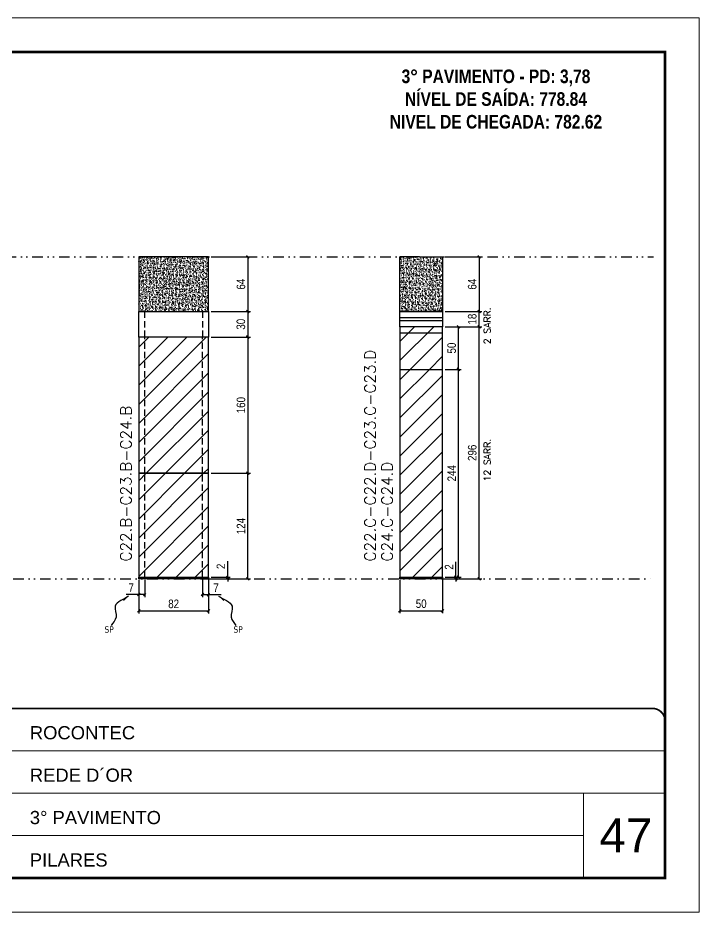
# Model space of a CAD drawing. Extents: x 2949 to 9203, y -16089 to 12527.
# Drawn here: x 6817 to 7618, y -1158 to -108 of the extents above; entities that cross this region are included whole.
import ezdxf

# ---------------------------------------------------------------- set-up
doc = ezdxf.new("R2010")
doc.units = 0
for name, pattern in [('CONTINUO', [0]), ('DASHED', [0.75, 0.5, -0.25]), ('DIVIDE2', [0.625, 0.25, -0.125, 0, -0.125, 0, -0.125]), ('HIDDEN', [0.375, 0.25, -0.125])]:
    doc.linetypes.add(name, pattern=pattern)
for name, color, linetype, lineweight in [('CARIMBO', 255, 'Continuous', 9), ('Folhas', 255, 'Continuous', 9), ('Hachura', 251, 'Continuous', 9), ('SARRAFO DE PRESSAO', 251, 'DASHED', 9), ('Texto Seção', 7, 'Continuous', 15)]:
    doc.layers.add(name, color=color, linetype=linetype, lineweight=lineweight)
for name, color, linetype in [('COTA', 241, 'Continuous'), ('cotas', 4, 'Continuous'), ('NOMENCLATURA', 7, 'Continuous'), ('Nível', 160, 'Continuous'), ('Painéis', 200, 'Continuous'), ('SARR_2.2x7', 40, 'Continuous'), ('Sarrafo de Pressão', 42, 'HIDDEN'), ('texto', 7, 'Continuous')]:
    doc.layers.add(name, color=color, linetype=linetype)
doc.styles.add('ARIAL', font='arial.ttf')
doc.styles.add('COTA TECNICA', font='techl___.ttf', dxfattribs={"height": 10})
doc.styles.add('COTA TECNICA-50', font='techl___.ttf', dxfattribs={"height": 10})
doc.styles.add('REGUA-120', font='ROMANS.shx', dxfattribs={"height": 15})
doc.styles.add('ROMANC', font='techb___.ttf', dxfattribs={"height": 2.5})
doc.styles.add('ROMANS', font='romans.shx')
doc.styles.get("Standard").update_dxf_attribs({"font": 'arial.ttf'})
doc.dimstyles.new('COTA PAINEL-50', dxfattribs={"dimtxt": 10, "dimasz": 3, "dimexe": 3, "dimexo": 3, "dimgap": 3, "dimtad": 1, "dimdec": 1, "dimzin": 12, "dimdsep": 46, "dimtxsty": 'COTA TECNICA-50', "dimblk1": 'OBLIQUE', "dimblk2": 'OBLIQUE', "dimsah": 1, "dimcen": 0.9, "dimclrd": 4, "dimclre": 4, "dimclrt": 240, "dimadec": 1, "dimazin": 3, "dimtfac": 1, "dimtdec": 1, "dimtmove": 0, "dimatfit": 3, "dimfxl": 1, "dimtolj": 1, "dimtzin": 12, "dimarcsym": 0})
doc.dimstyles.new('PAINEL', dxfattribs={"dimtxt": 10, "dimasz": 3, "dimexe": 3, "dimexo": 3, "dimgap": 3, "dimtad": 1, "dimdec": 1, "dimzin": 12, "dimdsep": 46, "dimtxsty": 'COTA TECNICA', "dimblk1": 'OBLIQUE', "dimblk2": 'OBLIQUE', "dimsah": 1, "dimcen": 0.9, "dimclrd": 4, "dimclre": 4, "dimclrt": 240, "dimadec": 1, "dimazin": 3, "dimtfac": 1, "dimtdec": 1, "dimtmove": 0, "dimatfit": 3, "dimfxl": 1, "dimtolj": 1, "dimtzin": 12, "dimarcsym": 0})
doc.dimstyles.get("Standard").update_dxf_attribs({"dimtxt": 0.18, "dimasz": 0.18, "dimexe": 0.18, "dimexo": 0.0625, "dimgap": 0.09, "dimtad": 0, "dimtih": 1, "dimtoh": 1, "dimdec": 4, "dimzin": 0, "dimdsep": 46, "dimtxsty": 'Standard', "dimcen": 0.09, "dimadec": 0, "dimazin": 0, "dimtfac": 1, "dimtdec": 4, "dimtofl": 0, "dimtmove": 0, "dimatfit": 3, "dimfxl": 1, "dimtolj": 1, "dimtzin": 0, "dimarcsym": 0})
pattern_1 = [(45, (3049.73, 3445.725), (-11.22532, 11.22532), [])]
pattern_2 = [(45, (3175.934, 3445.725), (-11.22532, 11.22532), [])]

# ---------------------------------------------------------------- blocks, each defined once
blk = doc.blocks.new('9999999999')
at = {"color": 30, "linetype": 'CONTINUO'}
for p, q in [((98564.6, 34379.6), (99584, 34379.6)), ((98564.6, 34329.8), (99488, 34329.8)), ((99584, 34329.8), (99488, 34329.8)), ((99488, 34329.8), (99488, 34230.2)), ((98564.6, 34280), (99488, 34280))]:
    blk.add_line(p, q, dxfattribs=at)
at = {"color": 30, "linetype": 'CONTINUO', "const_width": 2}
blk.add_lwpolyline([(99584, 34230.2), (99584, 34414.4, 0.414214), (99569, 34429.4), (98229, 34429.4, 0.414214), (98214, 34414.4), (98214, 34245.2, 0.414214), (98229, 34230.2), (99584, 34230.2)], format="xyb", dxfattribs=at)
at = {"layer": 'Folhas'}
blk.add_lwpolyline([(98139, 34190.2), (99624, 34190.2), (99624, 35240.2), (98139, 35240.2)], close=True, dxfattribs=at)
at = {"layer": 'Folhas', "color": 30, "const_width": 3}
blk.add_lwpolyline([(98214, 34230.2), (99584, 34230.2), (99584, 35200.2), (98214, 35200.2)], close=True, dxfattribs=at)
at = {"color": 7, "linetype": 'Continuous', "ltscale": 5, "style": 'ARIAL'}
for s, height, p in [('ROCONTEC', 15.48, (98837.7, 34393.1)), ('REDE D´OR', 15.48, (98837.7, 34343.3)), ('3° PAVIMENTO', 15.483, (98837.7, 34293.5)), ('PILARES', 15.48, (98837.7, 34243.7))]:
    blk.add_text(s, height=height, dxfattribs=at).set_placement(p)
blk = doc.blocks.new('_Oblique')
at = {"color": 0, "linetype": 'ByBlock', "lineweight": -2}
blk.add_line((-0.5, -0.5), (0.5, 0.5), dxfattribs=at)
blk = doc.blocks.new('*D2788')
at = {"layer": 'COTA', "color": 4, "lineweight": -2, "transparency": 16777216}
for p, q in [((6959.2, -767.3), (6959.2, -806.8)), ((7041.2, -767.3), (7041.2, -806.8)), ((6959.2, -803.8), (7041.2, -803.8))]:
    blk.add_line(p, q, dxfattribs=at)
at = {"layer": 'Defpoints', "color": 0, "transparency": 16777216}
for p in [(6959.2, -764.3), (7041.2, -764.3), (7041.2, -803.8)]:
    blk.add_point(p, dxfattribs=at)
at = {"layer": 'COTA', "color": 4, "lineweight": -2, "transparency": 16777216, "xscale": 3, "yscale": 3, "zscale": 3, "rotation": 180}
blk.add_blockref('_Oblique', (6959.2, -803.8), dxfattribs=at)
at = {"layer": 'COTA', "color": 4, "lineweight": -2, "transparency": 16777216, "xscale": 3, "yscale": 3, "zscale": 3}
blk.add_blockref('_Oblique', (7041.2, -803.8), dxfattribs=at)
at = {"layer": 'COTA', "color": 240, "transparency": 16777216, "insert": (7000.2, -795.7), "char_height": 10, "attachment_point": 5, "style": 'COTA TECNICA'}
blk.add_mtext('\\A1;82', dxfattribs=at)
blk = doc.blocks.new('*D2789')
at = {"layer": 'COTA', "color": 4, "lineweight": -2, "transparency": 16777216}
for p, q in [((7044.2, -642.3), (7090.4, -642.3)), ((7087.4, -766.3), (7087.4, -642.3)), ((7044.2, -766.3), (7090.4, -766.3))]:
    blk.add_line(p, q, dxfattribs=at)
at = {"layer": 'Defpoints', "color": 0, "transparency": 16777216}
for p in [(7041.2, -642.3), (7087.4, -642.3), (7041.2, -766.3)]:
    blk.add_point(p, dxfattribs=at)
at = {"layer": 'COTA', "color": 4, "lineweight": -2, "transparency": 16777216, "xscale": 3, "yscale": 3, "zscale": 3}
for p, rotation in [((7087.4, -642.3), 90), ((7087.4, -766.3), 270)]:
    blk.add_blockref('_Oblique', p, dxfattribs=dict(at, rotation=rotation))
at = {"layer": 'COTA', "color": 240, "transparency": 16777216, "insert": (7079.3, -704.3), "char_height": 10, "attachment_point": 5, "rotation": 90, "style": 'COTA TECNICA-50'}
blk.add_mtext('\\A1;124', dxfattribs=at)
blk = doc.blocks.new('*D2790')
at = {"layer": 'COTA', "color": 4, "lineweight": -2, "transparency": 16777216}
for p, q in [((7063.7, -764.3), (7063.7, -745.5)), ((7044.2, -764.3), (7066.7, -764.3)), ((7044.2, -766.3), (7066.7, -766.3)), ((7063.7, -766.3), (7063.7, -764.3)), ((7063.7, -766.3), (7063.7, -769.3))]:
    blk.add_line(p, q, dxfattribs=at)
at = {"layer": 'Defpoints', "color": 0, "transparency": 16777216}
for p in [(7041.2, -764.3), (7041.2, -766.3), (7063.7, -766.3)]:
    blk.add_point(p, dxfattribs=at)
at = {"layer": 'COTA', "color": 4, "lineweight": -2, "transparency": 16777216, "xscale": 3, "yscale": 3, "zscale": 3}
for p, rotation in [((7063.7, -764.3), 270), ((7063.7, -766.3), 90)]:
    blk.add_blockref('_Oblique', p, dxfattribs=dict(at, rotation=rotation))
at = {"layer": 'COTA', "color": 240, "transparency": 16777216, "insert": (7055.7, -751.6), "char_height": 10, "attachment_point": 5, "rotation": 90, "style": 'COTA TECNICA-50'}
blk.add_mtext('\\A1;2', dxfattribs=at)
blk = doc.blocks.new('*D2791')
at = {"layer": 'COTA', "color": 4, "linetype": 'ByBlock', "lineweight": -2, "transparency": 16777216}
for p, q in [((7044.2, -388.3), (7090.4, -388.3)), ((7087.4, -388.3), (7087.4, -452.3)), ((7044.2, -452.3), (7090.4, -452.3))]:
    blk.add_line(p, q, dxfattribs=at)
at = {"layer": 'Defpoints', "color": 0, "linetype": 'ByBlock', "transparency": 16777216}
for p in [(7041.2, -388.3), (7041.2, -452.3), (7087.4, -452.3)]:
    blk.add_point(p, dxfattribs=at)
at = {"layer": 'COTA', "color": 4, "linetype": 'ByBlock', "lineweight": -2, "transparency": 16777216, "xscale": 3, "yscale": 3, "zscale": 3}
for p, rotation in [((7087.4, -388.3), 90), ((7087.4, -452.3), 270)]:
    blk.add_blockref('_Oblique', p, dxfattribs=dict(at, rotation=rotation))
at = {"layer": 'COTA', "color": 240, "linetype": 'ByBlock', "transparency": 16777216, "insert": (7079.3, -420.3), "char_height": 10, "attachment_point": 5, "rotation": 90, "style": 'COTA TECNICA'}
blk.add_mtext('\\A1;64', dxfattribs=at)
blk = doc.blocks.new('*D2809')
at = {"layer": 'COTA', "color": 4, "linetype": 'ByBlock', "lineweight": -2, "transparency": 16777216}
for p, q in [((7044.2, -482.3), (7090.4, -482.3)), ((7087.4, -482.3), (7087.4, -642.3)), ((7044.2, -642.3), (7090.4, -642.3))]:
    blk.add_line(p, q, dxfattribs=at)
at = {"layer": 'Defpoints', "color": 0, "linetype": 'ByBlock', "transparency": 16777216}
for p in [(7041.2, -482.3), (7041.2, -642.3), (7087.4, -642.3)]:
    blk.add_point(p, dxfattribs=at)
at = {"layer": 'COTA', "color": 4, "linetype": 'ByBlock', "lineweight": -2, "transparency": 16777216, "xscale": 3, "yscale": 3, "zscale": 3}
for p, rotation in [((7087.4, -482.3), 90), ((7087.4, -642.3), 270)]:
    blk.add_blockref('_Oblique', p, dxfattribs=dict(at, rotation=rotation))
at = {"layer": 'COTA', "color": 240, "linetype": 'ByBlock', "transparency": 16777216, "insert": (7079.3, -562.3), "char_height": 10, "attachment_point": 5, "rotation": 90, "style": 'COTA TECNICA'}
blk.add_mtext('\\A1;160', dxfattribs=at)
blk = doc.blocks.new('*D2792')
at = {"layer": 'COTA', "color": 4, "lineweight": -2, "transparency": 16777216}
for p, q in [((7266, -767.3), (7266, -806.7)), ((7316, -767.3), (7316, -806.7)), ((7266, -803.7), (7316, -803.7))]:
    blk.add_line(p, q, dxfattribs=at)
at = {"layer": 'Defpoints', "color": 0, "transparency": 16777216}
for p in [(7266, -764.3), (7316, -764.3), (7316, -803.7)]:
    blk.add_point(p, dxfattribs=at)
at = {"layer": 'COTA', "color": 4, "lineweight": -2, "transparency": 16777216, "xscale": 3, "yscale": 3, "zscale": 3, "rotation": 180}
blk.add_blockref('_Oblique', (7266, -803.7), dxfattribs=at)
at = {"layer": 'COTA', "color": 4, "lineweight": -2, "transparency": 16777216, "xscale": 3, "yscale": 3, "zscale": 3}
blk.add_blockref('_Oblique', (7316, -803.7), dxfattribs=at)
at = {"layer": 'COTA', "color": 240, "transparency": 16777216, "insert": (7291, -795.5), "char_height": 10, "attachment_point": 5, "style": 'COTA TECNICA'}
blk.add_mtext('\\A1;50', dxfattribs=at)
blk = doc.blocks.new('*D2793')
at = {"layer": 'COTA', "color": 4, "lineweight": -2, "transparency": 16777216}
for p, q in [((7319, -470.3), (7362.1, -470.3)), ((7359.1, -766.3), (7359.1, -470.3)), ((7319, -766.3), (7362.1, -766.3))]:
    blk.add_line(p, q, dxfattribs=at)
at = {"layer": 'Defpoints', "color": 0, "transparency": 16777216}
for p in [(7316, -470.3), (7359.1, -470.3), (7316, -766.3)]:
    blk.add_point(p, dxfattribs=at)
at = {"layer": 'COTA', "color": 4, "lineweight": -2, "transparency": 16777216, "xscale": 3, "yscale": 3, "zscale": 3}
for p, rotation in [((7359.1, -470.3), 90), ((7359.1, -766.3), 270)]:
    blk.add_blockref('_Oblique', p, dxfattribs=dict(at, rotation=rotation))
at = {"layer": 'COTA', "color": 240, "transparency": 16777216, "insert": (7351, -618.3), "char_height": 10, "attachment_point": 5, "rotation": 90, "style": 'COTA TECNICA'}
blk.add_mtext('\\A1;296', dxfattribs=at)
blk = doc.blocks.new('*D2794')
at = {"layer": 'COTA', "color": 4, "lineweight": -2, "transparency": 16777216}
for p, q in [((7331.8, -764.3), (7331.8, -746.2)), ((7319, -764.3), (7334.8, -764.3)), ((7319, -766.3), (7334.8, -766.3)), ((7331.8, -766.3), (7331.8, -764.3)), ((7331.8, -766.3), (7331.8, -769.3))]:
    blk.add_line(p, q, dxfattribs=at)
at = {"layer": 'Defpoints', "color": 0, "transparency": 16777216}
for p in [(7316, -764.3), (7316, -766.3), (7331.8, -764.3)]:
    blk.add_point(p, dxfattribs=at)
at = {"layer": 'COTA', "color": 4, "lineweight": -2, "transparency": 16777216, "xscale": 3, "yscale": 3, "zscale": 3}
for p, rotation in [((7331.8, -764.3), 270), ((7331.8, -766.3), 90)]:
    blk.add_blockref('_Oblique', p, dxfattribs=dict(at, rotation=rotation))
at = {"layer": 'COTA', "color": 240, "transparency": 16777216, "insert": (7323.8, -752.3), "char_height": 10, "attachment_point": 5, "rotation": 90, "style": 'COTA TECNICA-50'}
blk.add_mtext('\\A1;2', dxfattribs=at)
blk = doc.blocks.new('*D2810')
at = {"layer": 'COTA', "color": 4, "linetype": 'ByBlock', "lineweight": -2, "transparency": 16777216}
for p, q in [((7319, -520.3), (7337.9, -520.3)), ((7334.9, -764.3), (7334.9, -520.3)), ((7319, -764.3), (7337.9, -764.3))]:
    blk.add_line(p, q, dxfattribs=at)
at = {"layer": 'Defpoints', "color": 0, "linetype": 'ByBlock', "transparency": 16777216}
for p in [(7316, -520.3), (7334.9, -520.3), (7316, -764.3)]:
    blk.add_point(p, dxfattribs=at)
at = {"layer": 'COTA', "color": 4, "linetype": 'ByBlock', "lineweight": -2, "transparency": 16777216, "xscale": 3, "yscale": 3, "zscale": 3}
for p, rotation in [((7334.9, -520.3), 90), ((7334.9, -764.3), 270)]:
    blk.add_blockref('_Oblique', p, dxfattribs=dict(at, rotation=rotation))
at = {"layer": 'COTA', "color": 240, "linetype": 'ByBlock', "transparency": 16777216, "insert": (7326.9, -642.3), "char_height": 10, "attachment_point": 5, "rotation": 90, "style": 'COTA TECNICA'}
blk.add_mtext('\\A1;244', dxfattribs=at)
blk = doc.blocks.new('*D2811')
at = {"layer": 'COTA', "color": 4, "linetype": 'ByBlock', "lineweight": -2, "transparency": 16777216}
for p, q in [((7319, -470.3), (7337.9, -470.3)), ((7334.9, -520.3), (7334.9, -470.3)), ((7319, -520.3), (7337.9, -520.3))]:
    blk.add_line(p, q, dxfattribs=at)
at = {"layer": 'Defpoints', "color": 0, "linetype": 'ByBlock', "transparency": 16777216}
for p in [(7316, -470.3), (7334.9, -470.3), (7316, -520.3)]:
    blk.add_point(p, dxfattribs=at)
at = {"layer": 'COTA', "color": 4, "linetype": 'ByBlock', "lineweight": -2, "transparency": 16777216, "xscale": 3, "yscale": 3, "zscale": 3}
for p, rotation in [((7334.9, -470.3), 90), ((7334.9, -520.3), 270)]:
    blk.add_blockref('_Oblique', p, dxfattribs=dict(at, rotation=rotation))
at = {"layer": 'COTA', "color": 240, "linetype": 'ByBlock', "transparency": 16777216, "insert": (7326.8, -495.3), "char_height": 10, "attachment_point": 5, "rotation": 90, "style": 'COTA TECNICA'}
blk.add_mtext('\\A1;50', dxfattribs=at)
blk = doc.blocks.new('*D2797')
at = {"layer": 'COTA', "color": 4, "lineweight": -2, "transparency": 16777216}
for p, q in [((6959.2, -769.3), (6959.2, -787.8)), ((6966.2, -767.3), (6966.2, -787.8)), ((6959.2, -784.8), (6944.5, -784.8)), ((6966.2, -784.8), (6959.2, -784.8))]:
    blk.add_line(p, q, dxfattribs=at)
at = {"layer": 'Defpoints', "color": 0, "transparency": 16777216}
for p in [(6959.2, -766.3), (6966.2, -764.3), (6959.2, -784.8)]:
    blk.add_point(p, dxfattribs=at)
at = {"layer": 'COTA', "color": 4, "lineweight": -2, "transparency": 16777216, "xscale": 3, "yscale": 3, "zscale": 3, "rotation": 180}
blk.add_blockref('_Oblique', (6959.2, -784.8), dxfattribs=at)
at = {"layer": 'COTA', "color": 4, "lineweight": -2, "transparency": 16777216, "xscale": 3, "yscale": 3, "zscale": 3}
blk.add_blockref('_Oblique', (6966.2, -784.8), dxfattribs=at)
at = {"layer": 'COTA', "color": 240, "transparency": 16777216, "insert": (6950.3, -776.7), "char_height": 10, "attachment_point": 5, "style": 'COTA TECNICA-50'}
blk.add_mtext('\\A1;7', dxfattribs=at)
blk = doc.blocks.new('*D2798')
at = {"layer": 'COTA', "color": 4, "lineweight": -2, "transparency": 16777216}
for p, q in [((7034.2, -767.3), (7034.2, -787.8)), ((7041.2, -769.3), (7041.2, -787.8)), ((7034.2, -784.8), (7041.2, -784.8)), ((7041.2, -784.8), (7055.9, -784.8))]:
    blk.add_line(p, q, dxfattribs=at)
at = {"layer": 'Defpoints', "color": 0, "transparency": 16777216}
for p in [(7034.2, -764.3), (7041.2, -766.3), (7041.2, -784.8)]:
    blk.add_point(p, dxfattribs=at)
at = {"layer": 'COTA', "color": 4, "lineweight": -2, "transparency": 16777216, "xscale": 3, "yscale": 3, "zscale": 3, "rotation": 180}
blk.add_blockref('_Oblique', (7034.2, -784.8), dxfattribs=at)
at = {"layer": 'COTA', "color": 4, "lineweight": -2, "transparency": 16777216, "xscale": 3, "yscale": 3, "zscale": 3}
blk.add_blockref('_Oblique', (7041.2, -784.8), dxfattribs=at)
at = {"layer": 'COTA', "color": 240, "transparency": 16777216, "insert": (7050, -776.7), "char_height": 10, "attachment_point": 5, "style": 'COTA TECNICA-50'}
blk.add_mtext('\\A1;7', dxfattribs=at)
blk = doc.blocks.new('*D2800')
at = {"layer": 'cotas', "color": 4, "linetype": 'ByBlock', "lineweight": -2, "transparency": 16777216}
for p, q in [((7319, -388.3), (7362.1, -388.3)), ((7359.1, -388.3), (7359.1, -452.3)), ((7319, -452.3), (7362.1, -452.3))]:
    blk.add_line(p, q, dxfattribs=at)
at = {"layer": 'Defpoints', "color": 0, "linetype": 'ByBlock', "transparency": 16777216}
for p in [(7316, -388.3), (7316, -452.3), (7359.1, -452.3)]:
    blk.add_point(p, dxfattribs=at)
at = {"layer": 'cotas', "color": 4, "linetype": 'ByBlock', "lineweight": -2, "transparency": 16777216, "xscale": 3, "yscale": 3, "zscale": 3}
for p, rotation in [((7359.1, -388.3), 90), ((7359.1, -452.3), 270)]:
    blk.add_blockref('_Oblique', p, dxfattribs=dict(at, rotation=rotation))
at = {"layer": 'cotas', "color": 240, "linetype": 'ByBlock', "transparency": 16777216, "insert": (7351, -420.3), "char_height": 10, "attachment_point": 5, "rotation": 90, "style": 'COTA TECNICA'}
blk.add_mtext('\\A1;64', dxfattribs=at)
blk = doc.blocks.new('*D2815')
at = {"layer": 'COTA', "color": 4, "lineweight": -2, "transparency": 16777216}
for p, q in [((7044.2, -452.3), (7090.4, -452.3)), ((7087.4, -452.3), (7087.4, -482.3)), ((7044.2, -482.3), (7090.4, -482.3))]:
    blk.add_line(p, q, dxfattribs=at)
at = {"layer": 'Defpoints', "color": 0, "transparency": 16777216}
for p in [(7041.2, -452.3), (7041.2, -482.3), (7087.4, -482.3)]:
    blk.add_point(p, dxfattribs=at)
at = {"layer": 'COTA', "color": 4, "lineweight": -2, "transparency": 16777216, "xscale": 3, "yscale": 3, "zscale": 3}
for p, rotation in [((7087.4, -452.3), 90), ((7087.4, -482.3), 270)]:
    blk.add_blockref('_Oblique', p, dxfattribs=dict(at, rotation=rotation))
at = {"layer": 'COTA', "color": 240, "transparency": 16777216, "insert": (7079.2, -467.3), "char_height": 10, "attachment_point": 5, "rotation": 90, "style": 'COTA TECNICA-50'}
blk.add_mtext('\\A1;30', dxfattribs=at)
blk = doc.blocks.new('*D2816')
at = {"layer": 'COTA', "color": 4, "lineweight": -2, "transparency": 16777216}
for p, q in [((7319, -452.3), (7362.1, -452.3)), ((7359.1, -470.3), (7359.1, -452.3)), ((7319, -470.3), (7362.1, -470.3))]:
    blk.add_line(p, q, dxfattribs=at)
at = {"layer": 'Defpoints', "color": 0, "transparency": 16777216}
for p in [(7316, -452.3), (7359.1, -452.3), (7316, -470.3)]:
    blk.add_point(p, dxfattribs=at)
at = {"layer": 'COTA', "color": 4, "lineweight": -2, "transparency": 16777216, "xscale": 3, "yscale": 3, "zscale": 3}
for p, rotation in [((7359.1, -452.3), 90), ((7359.1, -470.3), 270)]:
    blk.add_blockref('_Oblique', p, dxfattribs=dict(at, rotation=rotation))
at = {"layer": 'COTA', "color": 240, "transparency": 16777216, "insert": (7351, -461.3), "char_height": 10, "attachment_point": 5, "rotation": 90, "style": 'COTA TECNICA-50'}
blk.add_mtext('\\A1;18', dxfattribs=at)

msp = doc.modelspace()

# ---------------------------------------------------------------- hatches: boundary and pattern name
at = {"layer": 'COTA', "linetype": 'ByBlock'}
h = msp.add_hatch(dxfattribs=at)
h.set_pattern_fill('AR-CONC', color=256, scale=0.03)
h.set_pattern_definition([(50, (-122879.7465, -26118.196), (5.46554007, -0.47817257), [0.5715, -6.2865]), (355, (-122879.7465, -26118.196), (-1.05730264, 5.73170536), [0.4572, -5.02921753]), (100.4514447, (-122879.291, -26118.2357), (4.40823741, 5.25353256), [0.48570026, -5.34270734]), (46.1842, (-122879.7465, -26116.672), (8.13237123, -1.26126984), [0.85725, -9.42975]), (96.6355576, (-122879.069, -26116.777), (7.122124, 7.42278374), [0.7285507, -8.01406824]), (351.184151, (-122879.7465, -26116.672), (7.122124, 7.42278374), [0.685799, -7.54379196]), (21, (-122878.9845, -26117.053), (4.54843174, -3.06795595), [0.5715, -6.2865]), (326, (-122878.9845, -26117.053), (1.85406085, 5.52563898), [0.4572, -5.0292]), (71.451445, (-122878.6055, -26117.3085), (6.40249258, 2.45768307), [0.48570026, -5.34269813]), (37.5, (-122879.7465, -26118.1958), (0.092658098, 2.536651166), [0, -4.96824, 0, -5.1054, 0, -5.04825]), (7.5, (-122879.7465, -26118.1958), (2.004589875, 3.005417245), [0, -2.91084, 0, -4.85394, 0, -1.92405]), (327.5, (-122881.4458, -26118.1958), (4.067717855, -0.17186232), [0, -1.905, 0, -5.9436, 0, -7.8867]), (317.5, (-122882.2078, -26118.196), (4.44387544, 0.76279473), [0, -2.4765, 0, -3.94716, 0, -5.6007])])
h.paths.add_polyline_path([(6959.18, -388.31), (6959.18, -452.31), (7041.18, -452.31), (7041.18, -388.31)])
h = msp.add_hatch(dxfattribs=at)
h.set_pattern_fill('AR-CONC', color=256, scale=0.03)
h.set_pattern_definition([(50, (3248.521, 3463.7253), (5.46554, -0.4781726), [0.5715, -6.2865]), (355, (3248.521, 3463.7253), (-1.0573026, 5.7317054), [0.4572, -5.0292175]), (100.45144, (3248.9764, 3463.6855), (4.4082374, 5.2535326), [0.4857, -5.3427073]), (46.1842, (3248.521, 3465.249), (8.132371, -1.26127), [0.85725, -9.42975]), (96.63556, (3249.199, 3465.144), (7.122124, 7.422784), [0.728551, -8.014068]), (351.18415, (3248.521, 3465.249), (7.122124, 7.422784), [0.685799, -7.543792]), (21, (3249.283, 3464.8683), (4.5484317, -3.067956), [0.5715, -6.2865]), (326, (3249.283, 3464.8683), (1.854061, 5.525639), [0.4572, -5.0292]), (71.45144, (3249.662, 3464.6127), (6.4024926, 2.457683), [0.4857, -5.342698]), (37.5, (3248.521, 3463.7253), (0.0926581, 2.5366512), [0, -4.96824, 0, -5.1054, 0, -5.04825]), (7.5, (3248.521, 3463.7253), (2.0045899, 3.0054172), [0, -2.91084, 0, -4.85394, 0, -1.92405]), (327.5, (3246.8217, 3463.7253), (4.06771786, -0.1718623), [0, -1.905, 0, -5.9436, 0, -7.8867]), (317.5, (3246.0597, 3463.7253), (4.4438754, 0.7627947), [0, -2.4765, 0, -3.94716, 0, -5.6007])])
h.paths.add_polyline_path([(7289.04, -388.31), (7266.04, -388.31), (7266.04, -452.31), (7316.04, -452.31), (7316.04, -388.31)])
at = {"layer": 'Hachura', "linetype": 'ByBlock'}
h = msp.add_hatch(dxfattribs=at)
h.set_pattern_fill('ANSI31', color=256, scale=5)
h.set_pattern_definition(pattern_1)
h.paths.add_polyline_path([(7266.04, -520.31), (7316.04, -520.31), (7316.04, -470.31), (7266.04, -470.31)])
h = msp.add_hatch(dxfattribs=at)
h.set_pattern_fill('ANSI31', color=256, scale=5)
h.set_pattern_definition(pattern_2)
h.paths.add_polyline_path([(7041.18, -482.31), (6959.18, -482.31), (6959.18, -642.31), (7041.18, -642.31)])
h = msp.add_hatch(dxfattribs=at)
h.set_pattern_fill('ANSI31', color=256, scale=5)
h.set_pattern_definition(pattern_1)
h.paths.add_polyline_path([(7316.04, -520.31), (7266.04, -520.31), (7266.04, -764.31), (7316.04, -764.31)])
h = msp.add_hatch(dxfattribs=at)
h.set_pattern_fill('ANSI31', color=256, scale=5)
h.set_pattern_definition(pattern_2)
h.paths.add_polyline_path([(7041.18, -642.31), (6959.18, -642.31), (6959.18, -764.31), (7041.18, -764.31)])

# ---------------------------------------------------------------- linework, layer by layer
at = {"layer": 'COTA', "linetype": 'ByBlock'}
msp.add_line((7289.04, -388.31), (7266.04, -388.31), dxfattribs=at)
msp.add_lwpolyline([(6959.18, -452.31), (7041.18, -452.31), (7041.18, -388.31), (6959.18, -388.31)], close=True, dxfattribs=at)
msp.add_lwpolyline([(7289.04, -388.31), (7316.04, -388.31), (7316.04, -452.31), (7266.04, -452.31), (7266.04, -388.31)], dxfattribs=at)
at = {"layer": 'Nível', "color": 4, "linetype": 'DIVIDE2', "ltscale": 50}
for p, q in [((6488.13, -388.31), (7564.03, -388.31)), ((6497.27, -766.31), (7564.03, -766.31))]:
    msp.add_line(p, q, dxfattribs=at)
at = {"layer": 'Painéis'}
for p, q in [((6959.18, -452.31), (7041.18, -452.31)), ((6959.18, -482.31), (6959.18, -452.31)), ((7041.18, -452.31), (7041.18, -482.31)), ((7266.04, -452.31), (7316.04, -452.31)), ((7266.04, -470.31), (7266.04, -452.31)), ((7316.04, -452.31), (7316.04, -470.31)), ((7316.04, -470.31), (7266.04, -470.31)), ((7316.04, -470.31), (7266.04, -470.31)), ((7316.04, -470.31), (7266.04, -470.31)), ((7041.18, -482.31), (6959.18, -482.31)), ((7266.04, -520.31), (7316.04, -520.31))]:
    msp.add_line(p, q, dxfattribs=at)
for points in [[(7266.04, -764.31), (7316.04, -764.31), (7316.04, -470.31), (7266.04, -470.31)], [(6959.18, -642.31), (7041.18, -642.31), (7041.18, -482.31), (6959.18, -482.31)], [(6959.18, -764.31), (7041.18, -764.31), (7041.18, -642.31), (6959.18, -642.31)], [(6959.18, -764.31), (7041.18, -764.31), (7041.18, -766.31), (6959.18, -766.31)], [(7266.04, -764.31), (7316.04, -764.31), (7316.04, -766.31), (7266.04, -766.31)]]:
    msp.add_lwpolyline(points, close=True, dxfattribs=at)
at = {"layer": 'SARR_2.2x7'}
for p, q in [((7266.04, -459.31), (7316.04, -459.31)), ((7316.04, -463.31), (7266.04, -463.31)), ((7266.04, -477.31), (7316.04, -477.31))]:
    msp.add_line(p, q, dxfattribs=at)
at = {"layer": 'Sarrafo de Pressão', "ltscale": 30}
for p, q in [((6966.18, -482.31), (6966.18, -452.31)), ((7034.18, -452.31), (7034.18, -482.31)), ((6966.18, -642.31), (6966.18, -482.31)), ((7034.18, -642.31), (7034.18, -482.31)), ((6966.18, -764.31), (6966.18, -642.31)), ((7034.18, -764.31), (7034.18, -642.31))]:
    msp.add_line(p, q, dxfattribs=at)

# ---------------------------------------------------------------- block references
at = {"layer": 'SARRAFO DE PRESSAO', "color": 6, "linetype": 'ByBlock'}
msp.add_blockref('9999999999', (-92006.44, -35347.8), dxfattribs=at)

# ---------------------------------------------------------------- texts
at = {"layer": 'CARIMBO', "style": 'ARIAL'}
msp.add_text('47', height=40, dxfattribs=at).set_placement((7500.39, -1087.45))
at = {"layer": 'NOMENCLATURA', "color": 2, "insert": (7378.86, -141.53), "char_height": 16, "attachment_point": 2, "style": 'ROMANC'}
msp.add_mtext_dynamic_manual_height_columns('\\P3° PAVIMENTO - PD: 3,78\\PNÍVEL DE SAÍDA: 778.84\\PNIVEL DE CHEGADA: 782.62', width=300.2766, gutter_width=1, heights=[0], dxfattribs=at)
at = {"layer": 'texto', "color": 0, "char_height": 7.5, "attachment_point": 5}
for insert in [(6924.4, -825.8), (7075.96, -825.8)]:
    msp.add_mtext('{\\fTahoma|b0|i0|c0|p34;\\C4;SP}', dxfattribs=dict(at, insert=insert))
at = {"layer": 'Texto Seção', "linetype": 'Continuous', "style": 'ROMANS'}
for s, p in [('2 SARR.', (7372.62, -490.73)), ('12 SARR.', (7372.62, -651.96))]:
    msp.add_text(s, height=8, rotation=90, dxfattribs=at).set_placement(p)
at = {"layer": 'Texto Seção', "char_height": 13, "width": 285.3299, "attachment_point": 7, "rotation": 90, "style": 'REGUA-120'}
for s, insert in [('C22.C-C22.D-C23.C-C23.D', (7237.49, -745.84)), ('C22.B-C23.B-C24.B', (6950.63, -745.84)), ('C24.C-C24.D', (7257.49, -745.84))]:
    msp.add_mtext(s, dxfattribs=dict(at, insert=insert))

# ---------------------------------------------------------------- dimensions: what is measured, and where the dimension line sits
at = {"layer": 'COTA', "linetype": 'ByBlock'}
dim = msp.add_linear_dim(base=(7087.42, -452.31), p1=(7041.18, -388.31), p2=(7041.18, -452.31), angle=90, dimstyle='PAINEL', dxfattribs=at)
dim.commit()
dim.dimension.update_dxf_attribs({"geometry": '*D2791', "text_midpoint": (7087.42, -420.31), "dimtype": 160})
at = {"layer": 'COTA'}
for base, p1, p2, angle, picture, middle in [((7087.42, -482.31), (7041.18, -452.31), (7041.18, -482.31), 90, '*D2815', (7079.2, -467.31)), ((7359.12, -452.31), (7316.04, -470.31), (7316.04, -452.31), 90, '*D2816', (7351.03, -461.31)), ((7087.42, -642.31), (7041.18, -766.31), (7041.18, -642.31), 90, '*D2789', (7079.35, -704.31)), ((6959.18, -784.82), (6966.18, -764.31), (6959.18, -766.31), 180, '*D2797', (6950.32, -776.75))]:
    dim = msp.add_linear_dim(base=base, p1=p1, p2=p2, angle=angle, dimstyle='COTA PAINEL-50', dxfattribs=at)
    dim.commit()
    dim.dimension.update_dxf_attribs({"geometry": picture, "text_midpoint": middle})
dim = msp.add_linear_dim(base=(7359.12, -470.31), p1=(7316.04, -766.31), p2=(7316.04, -470.31), angle=90, dimstyle='PAINEL', override={"dimarcsym": 2}, dxfattribs=at)
dim.commit()
dim.dimension.update_dxf_attribs({"geometry": '*D2793', "text_midpoint": (7350.99, -618.31)})
at = {"layer": 'COTA', "linetype": 'ByBlock'}
for base, p1, p2, picture, middle in [((7334.95, -470.31), (7316.04, -520.31), (7316.04, -470.31), '*D2811', (7326.84, -495.31)), ((7087.42, -642.31), (7041.18, -482.31), (7041.18, -642.31), '*D2809', (7079.32, -562.31)), ((7334.95, -520.31), (7316.04, -764.31), (7316.04, -520.31), '*D2810', (7326.87, -642.31))]:
    dim = msp.add_linear_dim(base=base, p1=p1, p2=p2, angle=90, dimstyle='PAINEL', dxfattribs=at)
    dim.commit()
    dim.dimension.update_dxf_attribs({"geometry": picture, "text_midpoint": middle})
at = {"layer": 'COTA'}
for base, p1, p2, picture, middle in [((7063.71, -766.31), (7041.18, -764.31), (7041.18, -766.31), '*D2790', (7063.71, -751.56)), ((7331.79, -764.31), (7316.04, -766.31), (7316.04, -764.31), '*D2794', (7331.79, -752.25))]:
    dim = msp.add_linear_dim(base=base, p1=p1, p2=p2, angle=90, dimstyle='COTA PAINEL-50', dxfattribs=at)
    dim.commit()
    dim.dimension.update_dxf_attribs({"geometry": picture, "text_midpoint": middle, "dimtype": 160})
for base, p1, p2, picture, middle in [((7041.18, -803.76), (6959.18, -764.31), (7041.18, -764.31), '*D2788', (7000.18, -795.67)), ((7316.04, -803.65), (7266.04, -764.31), (7316.04, -764.31), '*D2792', (7291.04, -795.54))]:
    dim = msp.add_linear_dim(base=base, p1=p1, p2=p2, dimstyle='PAINEL', override={"dimarcsym": 2}, dxfattribs=at)
    dim.commit()
    dim.dimension.update_dxf_attribs({"geometry": picture, "text_midpoint": middle})
dim = msp.add_linear_dim(base=(7041.18, -784.82), p1=(7034.18, -764.31), p2=(7041.18, -766.31), dimstyle='COTA PAINEL-50', dxfattribs=at)
dim.commit()
dim.dimension.update_dxf_attribs({"geometry": '*D2798', "text_midpoint": (7050.05, -776.75)})
at = {"layer": 'cotas', "linetype": 'ByBlock'}
dim = msp.add_linear_dim(base=(7359.12, -452.31), p1=(7316.04, -388.31), p2=(7316.04, -452.31), angle=90, dimstyle='PAINEL', dxfattribs=at)
dim.commit()
dim.dimension.update_dxf_attribs({"geometry": '*D2800', "text_midpoint": (7351.02, -420.31)})

# ---------------------------------------------------------------- leaders
at = {"layer": 'COTA', "path_type": 1}
for points in [[(6947.35, -786.49), (6931.57, -798.32), (6932.49, -811.33), (6926.94, -821.11)], [(7053.01, -786.49), (7068.8, -798.32), (7067.87, -811.33), (7073.42, -821.11)]]:
    msp.add_leader(points, dimstyle='Standard', override={"dimasz": 8}, dxfattribs=at)

doc.saveas('drawing.dxf')
